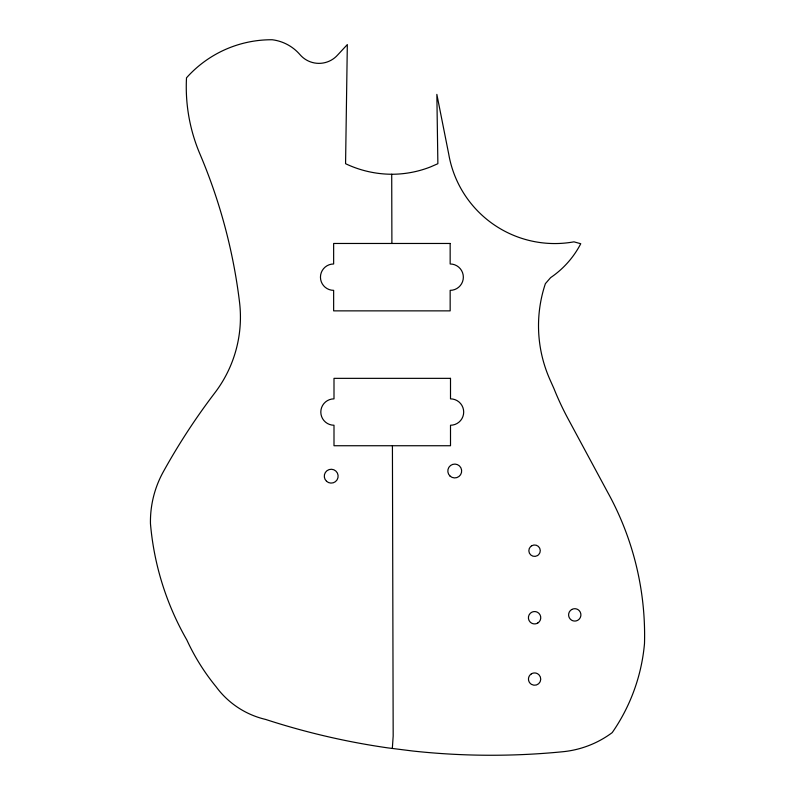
<?xml version="1.0" encoding="UTF-8"?>
<svg xmlns="http://www.w3.org/2000/svg" width="795" height="795" viewBox="0 0 795 795"><rect width="100%" height="100%" fill="white"/><g stroke="black" fill="none" stroke-linecap="round" stroke-linejoin="round"><path stroke-width="1.19" d="M392.333 748.443L393.177 736.021L392.422 445.737M391.716 174.254A106.242 106.242 0 0 0 430.582 166.89L437.876 163.7L436.853 94.376L448.718 154.041A107.623 107.623 0 0 0 573.95 241.839L580.747 243.727A92.081 92.081 0 0 1 550.637 277.614L545.39 283.646A132.527 132.527 0 0 0 550.011 379.762L553.896 388.457A295.73 295.73 0 0 0 567.7 418.1L607.658 492.254A295.551 295.551 0 0 1 644.497 643.513A184.42 184.42 0 0 1 612.2 732.622A98.689 98.689 0 0 1 562.92 751.722A728.15 728.15 0 0 1 412.605 750.997L387.712 747.866A728.15 728.15 0 0 1 265.639 719.435A85.502 85.502 0 0 1 216.131 686.791A216.429 216.429 0 0 1 186.845 639.975A281.51 281.51 0 0 1 150.454 523.547A102.972 102.972 0 0 1 163.293 471.823A644.516 644.516 0 0 1 214.849 392.839A124.904 124.904 0 0 0 239.514 302.03A547.834 547.834 0 0 0 199.923 153.982A171.591 171.591 0 0 1 186.507 77.821A113.824 113.824 0 0 1 272.198 39.75A43.735 43.735 0 0 1 299.983 54.646A25.033 25.033 0 0 0 337.756 54.885L347.326 44.58L345.567 163.7A108.527 108.527 0 0 0 391.716 174.254L391.895 243.469M537.837 622.942L537.668 623.081A6.181 6.181 0 0 1 531.487 623.081L530.215 622.107A6.181 6.181 0 0 1 530.215 613.362L531.487 612.389A6.181 6.181 0 0 1 537.668 612.389L538.95 613.362A6.181 6.181 0 0 1 538.95 622.107L537.837 622.942M531.318 673.912L530.245 674.746A6.131 6.131 0 0 0 530.245 683.422L531.507 684.396A6.131 6.131 0 0 0 538.921 674.746L537.649 673.772A6.131 6.131 0 0 0 531.507 673.772L531.318 673.912M531.726 545.738L530.543 546.642A5.704 5.704 0 0 0 537.43 555.625L538.613 554.711A5.704 5.704 0 0 0 531.726 545.738M571.675 609.536L570.393 610.52A6.171 6.171 0 0 0 570.393 619.245L571.675 620.229A6.171 6.171 0 0 0 577.846 620.229L579.118 619.245A6.171 6.171 0 0 0 579.118 610.52L577.846 609.536A6.171 6.171 0 0 0 571.675 609.536M450.159 243.469L333.642 243.469L333.642 263.98A13.187 13.187 0 0 0 320.455 277.167A13.187 13.187 0 0 0 333.642 290.354L333.642 310.865L450.159 310.865L450.159 290.354A13.187 13.187 0 0 0 463.346 277.167A13.187 13.187 0 0 0 450.159 263.98L450.159 243.469M450.507 378.35L333.999 378.35L333.999 398.861A13.187 13.187 0 0 0 320.812 412.048A13.187 13.187 0 0 0 333.999 425.236L333.999 445.737L450.507 445.737L450.507 425.236A13.187 13.187 0 0 0 463.694 412.048A13.187 13.187 0 0 0 450.507 398.861L450.507 378.35M326.526 481.273A6.917 6.917 0 0 0 337.964 477.686A6.917 6.917 0 0 0 329.14 469.577A6.917 6.917 0 0 0 326.526 481.273M450.059 476.096A6.917 6.917 0 0 0 461.498 472.508A6.917 6.917 0 0 0 452.673 464.399A6.917 6.917 0 0 0 450.059 476.096"/></g></svg>
